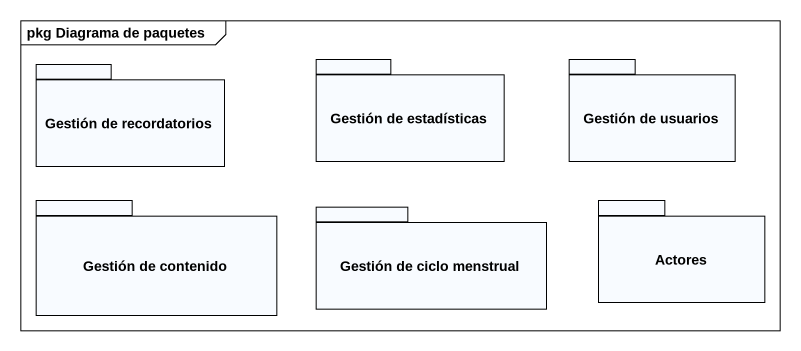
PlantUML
@startuml
mainframe pkg Diagrama de paquetes
package "Gestión de recordatorios" as Gestión_de_recordatorios {
}
package "Gestión de estadísticas" as Gestión_de_estadísticas {
}
package "Gestión de usuarios" as Gestión_de_usuarios {
}
package "Gestión de contenido" as Gestión_de_contenido {
}
package Actores {
}
package "Gestión de ciclo menstrual" as Gestión_de_ciclo_menstrual {
}
@enduml
